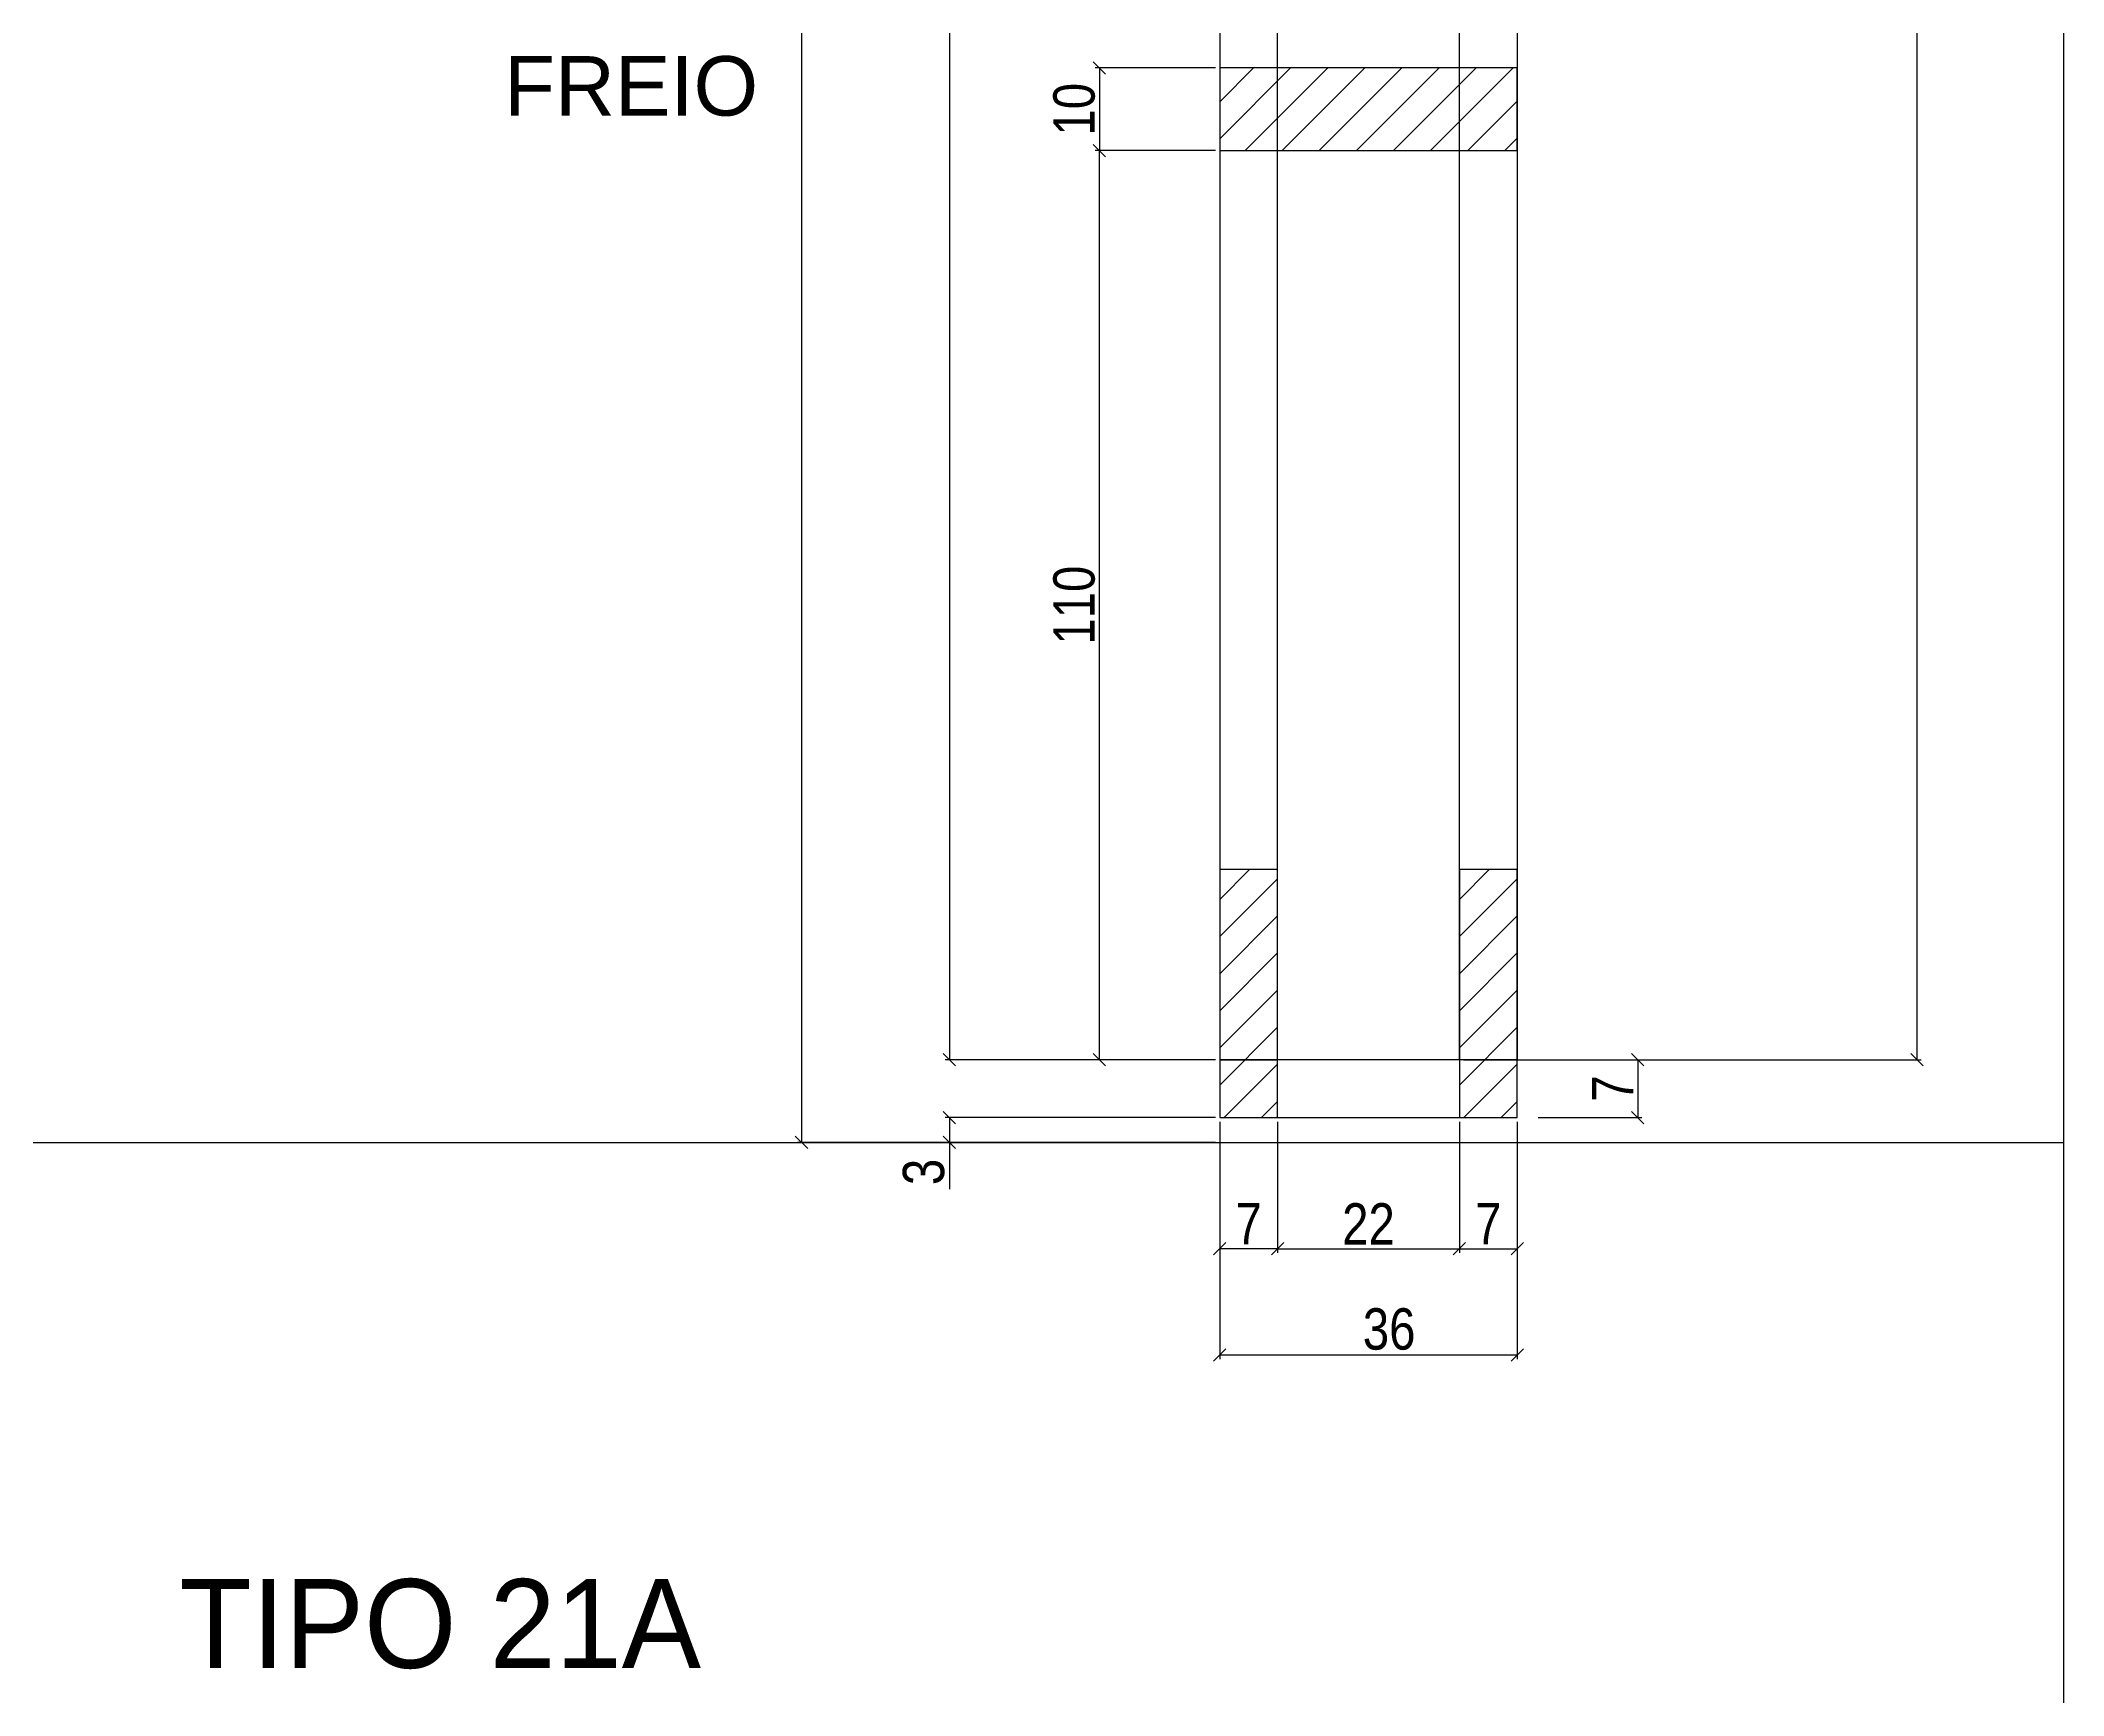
# Model space of a CAD drawing. Header units: millimetres. Extents: x -1501 to 2149, y 662 to 5627.
# Drawn here: x 545.9 to 1035.5, y 3058.2 to 3458.7 of the extents above; entities that cross this region are included whole.
import ezdxf

# ---------------------------------------------------------------- set-up
doc = ezdxf.new("R2010")
doc.units = ezdxf.units.MM
for name, color, linetype in [('1', 1, 'Continuous'), ('COTA', 241, 'Continuous'), ('Painéis', 200, 'Continuous'), ('SARR_7x7', 40, 'Continuous'), ('VIGAS', 3, 'Continuous')]:
    doc.layers.add(name, color=color, linetype=linetype)
doc.styles.add('COTA TECNICA 2X', font='techl___.ttf', dxfattribs={"height": 10})
doc.styles.add('R80-50', font='arial.ttf', dxfattribs={"height": 10})
doc.styles.add('ROMAS860', font='ROMAS860.SHX', dxfattribs={"height": 8.5})
doc.dimstyles.new('SECAO', dxfattribs={"dimscale": 0.333333, "dimtxt": 5, "dimasz": 9, "dimexe": 3, "dimexo": 3, "dimgap": 3, "dimtad": 1, "dimdec": 1, "dimlfac": 0.5, "dimzin": 12, "dimdsep": 46, "dimtxsty": 'COTA TECNICA 2X', "dimblk1": 'OBLIQUE', "dimblk2": 'OBLIQUE', "dimsah": 1, "dimcen": 0.9, "dimclrd": 4, "dimclre": 4, "dimclrt": 240, "dimadec": 1, "dimazin": 3, "dimtfac": 1, "dimtdec": 1, "dimtmove": 0, "dimatfit": 3, "dimfxl": 1, "dimtolj": 1, "dimtzin": 12, "dimarcsym": 0})

# ---------------------------------------------------------------- blocks, each defined once
blk = doc.blocks.new('_Oblique')
at = {"layer": '1', "color": 0, "lineweight": -2}
blk.add_line((-0.5, -0.5), (0.5, 0.5), dxfattribs=at)
blk = doc.blocks.new('*D452')
at = {"layer": 'COTA', "color": 4, "lineweight": -2, "transparency": 16777216}
for p, q in [((830.3, 3790.02), (764.9, 3790.02)), ((765.9, 3790.02), (765.9, 3212.07)), ((830.3, 3212.07), (764.9, 3212.07))]:
    blk.add_line(p, q, dxfattribs=at)
at = {"layer": 'Defpoints', "color": 0, "transparency": 16777216}
for p in [(831.3, 3790.02), (765.9, 3212.07), (831.3, 3212.07)]:
    blk.add_point(p, dxfattribs=at)
at = {"layer": 'COTA', "color": 4, "lineweight": -2, "transparency": 16777216, "xscale": 3, "yscale": 3, "zscale": 3}
for p, rotation in [((765.9, 3790.02), 90), ((765.9, 3212.07), 270)]:
    blk.add_blockref('_Oblique', p, dxfattribs=dict(at, rotation=rotation))
at = {"layer": 'COTA', "color": 240, "transparency": 16777216, "insert": (759.79, 3501.05), "char_height": 10, "attachment_point": 5, "rotation": 90, "style": 'COTA TECNICA 2X'}
blk.add_mtext('\\A1;289', dxfattribs=at)
blk = doc.blocks.new('*D453')
at = {"layer": 'COTA', "color": 4, "lineweight": -2, "transparency": 16777216}
for p, q in [((831.3, 3197.07), (831.3, 3139.62)), ((903.3, 3197.07), (903.3, 3139.62)), ((831.3, 3140.62), (903.3, 3140.62))]:
    blk.add_line(p, q, dxfattribs=at)
at = {"layer": 'Defpoints', "color": 0, "transparency": 16777216}
for p in [(831.3, 3198.07), (903.3, 3198.07), (903.3, 3140.62)]:
    blk.add_point(p, dxfattribs=at)
at = {"layer": 'COTA', "color": 4, "lineweight": -2, "transparency": 16777216, "xscale": 3, "yscale": 3, "zscale": 3, "rotation": 180}
blk.add_blockref('_Oblique', (831.3, 3140.62), dxfattribs=at)
at = {"layer": 'COTA', "color": 4, "lineweight": -2, "transparency": 16777216, "xscale": 3, "yscale": 3, "zscale": 3}
blk.add_blockref('_Oblique', (903.3, 3140.62), dxfattribs=at)
at = {"layer": 'COTA', "color": 240, "transparency": 16777216, "insert": (872.3, 3146.84), "char_height": 10, "attachment_point": 5, "style": 'COTA TECNICA 2X'}
blk.add_mtext('\\A1;36', dxfattribs=at)
blk = doc.blocks.new('*D454')
at = {"layer": 'COTA', "color": 4, "lineweight": -2, "transparency": 16777216}
for p, q in [((845.3, 3197.07), (845.3, 3165.33)), ((889.3, 3197.07), (889.3, 3165.33)), ((845.3, 3166.33), (889.3, 3166.33))]:
    blk.add_line(p, q, dxfattribs=at)
at = {"layer": 'Defpoints', "color": 0, "transparency": 16777216}
for p in [(845.3, 3198.07), (889.3, 3198.07), (889.3, 3166.33)]:
    blk.add_point(p, dxfattribs=at)
at = {"layer": 'COTA', "color": 4, "lineweight": -2, "transparency": 16777216, "xscale": 3, "yscale": 3, "zscale": 3, "rotation": 180}
blk.add_blockref('_Oblique', (845.3, 3166.33), dxfattribs=at)
at = {"layer": 'COTA', "color": 4, "lineweight": -2, "transparency": 16777216, "xscale": 3, "yscale": 3, "zscale": 3}
blk.add_blockref('_Oblique', (889.3, 3166.33), dxfattribs=at)
at = {"layer": 'COTA', "color": 240, "transparency": 16777216, "insert": (867.3, 3172.33), "char_height": 10, "attachment_point": 5, "style": 'COTA TECNICA 2X'}
blk.add_mtext('\\A1;22', dxfattribs=at)
blk = doc.blocks.new('*D455')
at = {"layer": 'COTA', "color": 4, "lineweight": -2, "transparency": 16777216}
blk.add_line((889.3, 3166.33), (903.3, 3166.33), dxfattribs=at)
at = {"layer": 'Defpoints', "color": 0, "transparency": 16777216}
for p in [(889.3, 3166.33), (903.3, 3166.33), (903.3, 3166.33)]:
    blk.add_point(p, dxfattribs=at)
at = {"layer": 'COTA', "color": 4, "lineweight": -2, "transparency": 16777216, "xscale": 3, "yscale": 3, "zscale": 3, "rotation": 180}
blk.add_blockref('_Oblique', (889.3, 3166.33), dxfattribs=at)
at = {"layer": 'COTA', "color": 4, "lineweight": -2, "transparency": 16777216, "xscale": 3, "yscale": 3, "zscale": 3}
blk.add_blockref('_Oblique', (903.3, 3166.33), dxfattribs=at)
at = {"layer": 'COTA', "color": 240, "transparency": 16777216, "insert": (896.3, 3172.41), "char_height": 10, "attachment_point": 5, "style": 'COTA TECNICA 2X'}
blk.add_mtext('\\A1;7', dxfattribs=at)
blk = doc.blocks.new('*D456')
at = {"layer": 'COTA', "color": 4, "lineweight": -2, "transparency": 16777216}
blk.add_line((845.3, 3166.33), (831.3, 3166.33), dxfattribs=at)
at = {"layer": 'Defpoints', "color": 0, "transparency": 16777216}
for p in [(831.3, 3166.33), (831.3, 3166.33), (845.3, 3166.33)]:
    blk.add_point(p, dxfattribs=at)
at = {"layer": 'COTA', "color": 4, "lineweight": -2, "transparency": 16777216, "xscale": 3, "yscale": 3, "zscale": 3, "rotation": 180}
blk.add_blockref('_Oblique', (831.3, 3166.33), dxfattribs=at)
at = {"layer": 'COTA', "color": 4, "lineweight": -2, "transparency": 16777216, "xscale": 3, "yscale": 3, "zscale": 3}
blk.add_blockref('_Oblique', (845.3, 3166.33), dxfattribs=at)
at = {"layer": 'COTA', "color": 240, "transparency": 16777216, "insert": (838.3, 3172.41), "char_height": 10, "attachment_point": 5, "style": 'COTA TECNICA 2X'}
blk.add_mtext('\\A1;7', dxfattribs=at)
blk = doc.blocks.new('*D457')
at = {"layer": 'COTA', "color": 4, "lineweight": -2, "transparency": 16777216}
for p, q in [((830.3, 3452.09), (801.2, 3452.09)), ((802.2, 3452.09), (802.2, 3432.09)), ((830.3, 3432.09), (801.2, 3432.09))]:
    blk.add_line(p, q, dxfattribs=at)
at = {"layer": 'Defpoints', "color": 0, "transparency": 16777216}
for p in [(831.3, 3452.09), (802.2, 3432.09), (831.3, 3432.09)]:
    blk.add_point(p, dxfattribs=at)
at = {"layer": 'COTA', "color": 4, "lineweight": -2, "transparency": 16777216, "xscale": 3, "yscale": 3, "zscale": 3}
for p, rotation in [((802.2, 3452.09), 90), ((802.2, 3432.09), 270)]:
    blk.add_blockref('_Oblique', p, dxfattribs=dict(at, rotation=rotation))
at = {"layer": 'COTA', "color": 240, "transparency": 16777216, "insert": (796.1, 3442.09), "char_height": 10, "attachment_point": 5, "rotation": 90, "style": 'COTA TECNICA 2X'}
blk.add_mtext('\\A1;10', dxfattribs=at)
blk = doc.blocks.new('*D460')
at = {"layer": 'COTA', "color": 4, "lineweight": -2, "transparency": 16777216}
for p, q in [((785.7, 3834.07), (729.1, 3834.07)), ((730.1, 3834.07), (730.1, 3192.07)), ((830.3, 3192.07), (729.1, 3192.07))]:
    blk.add_line(p, q, dxfattribs=at)
at = {"layer": 'Defpoints', "color": 0, "transparency": 16777216}
for p in [(786.7, 3834.07), (730.1, 3192.07), (831.3, 3192.07)]:
    blk.add_point(p, dxfattribs=at)
at = {"layer": 'COTA', "color": 4, "lineweight": -2, "transparency": 16777216, "xscale": 3, "yscale": 3, "zscale": 3}
for p, rotation in [((730.1, 3834.07), 90), ((730.1, 3192.07), 270)]:
    blk.add_blockref('_Oblique', p, dxfattribs=dict(at, rotation=rotation))
at = {"layer": 'COTA', "color": 240, "transparency": 16777216, "insert": (723.88, 3513.07), "char_height": 10, "attachment_point": 5, "rotation": 90, "style": 'COTA TECNICA 2X'}
blk.add_mtext('\\A1;321', dxfattribs=at)
blk = doc.blocks.new('*D461')
at = {"layer": 'COTA', "color": 4, "lineweight": -2, "transparency": 16777216}
for p, q in [((830.3, 3198.07), (764.9, 3198.07)), ((765.9, 3198.07), (765.9, 3192.07)), ((830.3, 3192.07), (764.9, 3192.07)), ((765.9, 3192.07), (765.9, 3180.74))]:
    blk.add_line(p, q, dxfattribs=at)
at = {"layer": 'Defpoints', "color": 0, "transparency": 16777216}
for p in [(831.3, 3198.07), (765.9, 3192.07), (831.3, 3192.07)]:
    blk.add_point(p, dxfattribs=at)
at = {"layer": 'COTA', "color": 4, "lineweight": -2, "transparency": 16777216, "xscale": 3, "yscale": 3, "zscale": 3}
for p, rotation in [((765.9, 3198.07), 90), ((765.9, 3192.07), 270)]:
    blk.add_blockref('_Oblique', p, dxfattribs=dict(at, rotation=rotation))
at = {"layer": 'COTA', "color": 240, "transparency": 16777216, "insert": (759.68, 3184.91), "char_height": 10, "attachment_point": 5, "rotation": 90, "style": 'COTA TECNICA 2X'}
blk.add_mtext('\\A1;3', dxfattribs=at)
blk = doc.blocks.new('*D464')
at = {"layer": 'COTA', "color": 4, "lineweight": -2, "transparency": 16777216}
for p, q in [((830.3, 3432.09), (801.2, 3432.09)), ((802.2, 3212.07), (802.2, 3432.09)), ((829.3, 3212.07), (801.2, 3212.07))]:
    blk.add_line(p, q, dxfattribs=at)
at = {"layer": 'Defpoints', "color": 0, "transparency": 16777216}
for p in [(802.2, 3432.09), (831.3, 3432.09), (830.3, 3212.07)]:
    blk.add_point(p, dxfattribs=at)
at = {"layer": 'COTA', "color": 4, "lineweight": -2, "transparency": 16777216, "xscale": 3, "yscale": 3, "zscale": 3}
for p, rotation in [((802.2, 3432.09), 90), ((802.2, 3212.07), 270)]:
    blk.add_blockref('_Oblique', p, dxfattribs=dict(at, rotation=rotation))
at = {"layer": 'COTA', "color": 240, "transparency": 16777216, "insert": (796.1, 3322.08), "char_height": 10, "attachment_point": 5, "rotation": 90, "style": 'COTA TECNICA 2X'}
blk.add_mtext('\\A1;110', dxfattribs=at)
blk = doc.blocks.new('*D465')
at = {"layer": 'COTA', "color": 4, "lineweight": -2, "transparency": 16777216}
for p, q in [((905.3, 3828.05), (1001.02, 3828.05)), ((1000.02, 3828.05), (1000.02, 3212.07)), ((905.3, 3212.07), (1001.02, 3212.07))]:
    blk.add_line(p, q, dxfattribs=at)
at = {"layer": 'Defpoints', "color": 0, "transparency": 16777216}
for p in [(904.3, 3828.05), (904.3, 3212.07), (1000.02, 3212.07)]:
    blk.add_point(p, dxfattribs=at)
at = {"layer": 'COTA', "color": 4, "lineweight": -2, "transparency": 16777216, "xscale": 3, "yscale": 3, "zscale": 3}
for p, rotation in [((1000.02, 3828.05), 90), ((1000.02, 3212.07), 270)]:
    blk.add_blockref('_Oblique', p, dxfattribs=dict(at, rotation=rotation))
at = {"layer": 'COTA', "color": 240, "transparency": 16777216, "insert": (993.78, 3520.06), "char_height": 10, "attachment_point": 5, "rotation": 90, "style": 'COTA TECNICA 2X'}
blk.add_mtext('\\A1;308', dxfattribs=at)
blk = doc.blocks.new('*D466')
at = {"layer": 'COTA', "color": 4, "lineweight": -2, "transparency": 16777216}
for p, q in [((890.3, 3212.07), (933.45, 3212.07)), ((932.45, 3212.07), (932.45, 3198.07)), ((908.36, 3198.07), (933.45, 3198.07))]:
    blk.add_line(p, q, dxfattribs=at)
at = {"layer": 'Defpoints', "color": 0, "transparency": 16777216}
for p in [(889.3, 3212.07), (907.36, 3198.07), (932.45, 3198.07)]:
    blk.add_point(p, dxfattribs=at)
at = {"layer": 'COTA', "color": 4, "lineweight": -2, "transparency": 16777216, "xscale": 3, "yscale": 3, "zscale": 3}
for p, rotation in [((932.45, 3212.07), 90), ((932.45, 3198.07), 270)]:
    blk.add_blockref('_Oblique', p, dxfattribs=dict(at, rotation=rotation))
at = {"layer": 'COTA', "color": 240, "transparency": 16777216, "insert": (926.38, 3205.07), "char_height": 10, "attachment_point": 5, "rotation": 90, "style": 'COTA TECNICA 2X'}
blk.add_mtext('\\A1;7', dxfattribs=at)

msp = doc.modelspace()

# ---------------------------------------------------------------- hatches: boundary and pattern name
at = {"layer": 'COTA'}
h = msp.add_hatch(dxfattribs=at)
h.set_pattern_fill('ANSI31', color=256, scale=2, style=0)
h.set_pattern_definition([(45, (-22750.549, -194669.207), (-4.49012806, 4.49012806), [])])
h.paths.add_polyline_path([(903.3, 3432.09), (903.3, 3452.09), (831.3, 3452.09), (831.3, 3432.09)])
h = msp.add_hatch(dxfattribs=at)
h.set_pattern_fill('ANSI31', color=256, scale=2, style=0)
h.set_pattern_definition([(45, (-19012.916, -2611.118), (-4.490128, 4.490128), [])])
h.paths.add_polyline_path([(831.3, 3198.07), (845.3, 3198.07), (845.3, 3258.07), (831.3, 3258.07)])
h = msp.add_hatch(dxfattribs=at)
h.set_pattern_fill('ANSI31', color=256, scale=2, style=0)
h.set_pattern_definition([(45, (-18954.916, -2611.118), (-4.490128, 4.490128), [])])
h.paths.add_polyline_path([(889.3, 3198.07), (903.3, 3198.07), (903.3, 3258.07), (889.3, 3258.07)])

# ---------------------------------------------------------------- linework, layer by layer
at = {"layer": 'COTA', "color": 1}
msp.add_line((36.51, 3192.07), (1035.5, 3192.07), dxfattribs=at)
at = {"layer": 'Painéis'}
msp.add_lwpolyline([(831.3, 3432.09), (903.3, 3432.09), (903.3, 3452.09), (831.3, 3452.09), (831.3, 3432.09)], dxfattribs=at)
for points in [[(831.3, 3198.07), (845.3, 3198.07), (845.3, 3258.07), (831.3, 3258.07)], [(889.3, 3198.07), (903.3, 3198.07), (903.3, 3258.07), (889.3, 3258.07)]]:
    msp.add_lwpolyline(points, close=True, dxfattribs=at)
at = {"layer": 'SARR_7x7', "linetype": 'Continuous'}
for points in [[(903.3, 3212.07), (889.3, 3212.07), (889.3, 3828.05), (903.3, 3828.05)], [(831.3, 3212.07), (845.3, 3212.07), (845.3, 3790.02), (831.3, 3790.02)]]:
    msp.add_lwpolyline(points, close=True, dxfattribs=at)
msp.add_lwpolyline([(853.3, 3198.07), (903.3, 3198.07), (903.3, 3212.07), (831.3, 3212.07), (831.3, 3198.07), (853.3, 3198.07)], dxfattribs=at)
at = {"layer": 'VIGAS'}
msp.add_lwpolyline([(1035.5, 3051.82), (536.01, 3051.82), (536.01, 3902.25), (1035.5, 3902.25)], close=True, dxfattribs=at)

# ---------------------------------------------------------------- texts
at = {"layer": 'COTA', "color": 7, "style": 'ROMAS860'}
msp.add_text('TIPO 21A', height=21.505, dxfattribs=at).set_placement((579.51, 3064.87))
at = {"layer": 'VIGAS', "color": 7, "insert": (658.15, 3454.94), "char_height": 14.4, "attachment_point": 1, "style": 'R80-50'}
msp.add_mtext_dynamic_manual_height_columns('FREIO', width=162.221, gutter_width=50, heights=[0], dxfattribs=at)

# ---------------------------------------------------------------- dimensions: what is measured, and where the dimension line sits
at = {"layer": 'COTA', "color": 3}
for base, p1, p2, picture, middle in [((730.1, 3192.07), (786.7, 3834.07), (831.3, 3192.07), '*D460', (723.88, 3513.07)), ((1000.02, 3212.07), (904.3, 3828.05), (904.3, 3212.07), '*D465', (993.78, 3520.06)), ((765.9, 3212.07), (831.3, 3790.02), (831.3, 3212.07), '*D452', (759.79, 3501.05)), ((802.2, 3432.09), (831.3, 3452.09), (831.3, 3432.09), '*D457', (796.1, 3442.09)), ((802.2, 3432.09), (830.3, 3212.07), (831.3, 3432.09), '*D464', (796.1, 3322.08)), ((932.45, 3198.07), (889.3, 3212.07), (907.36, 3198.07), '*D466', (926.38, 3205.07))]:
    dim = msp.add_linear_dim(base=base, p1=p1, p2=p2, angle=90, dimstyle='SECAO', dxfattribs=at)
    dim.commit()
    dim.dimension.update_dxf_attribs({"geometry": picture, "text_midpoint": middle})
dim = msp.add_linear_dim(base=(765.9, 3192.07), p1=(831.3, 3198.07), p2=(831.3, 3192.07), angle=90, dimstyle='SECAO', dxfattribs=at)
dim.commit()
dim.dimension.update_dxf_attribs({"geometry": '*D461', "text_midpoint": (765.9, 3184.91), "dimtype": 160})
for base, p1, p2, picture, middle in [((903.3, 3140.62), (831.3, 3198.07), (903.3, 3198.07), '*D453', (872.3, 3140.62)), ((889.3, 3166.33), (845.3, 3198.07), (889.3, 3198.07), '*D454', (867.3, 3166.33)), ((903.3, 3166.33), (889.3, 3166.33), (903.3, 3166.33), '*D455', (896.3, 3166.33))]:
    dim = msp.add_linear_dim(base=base, p1=p1, p2=p2, dimstyle='SECAO', dxfattribs=at)
    dim.commit()
    dim.dimension.update_dxf_attribs({"geometry": picture, "text_midpoint": middle, "dimtype": 160})
dim = msp.add_linear_dim(base=(831.3, 3166.33), p1=(845.3, 3166.33), p2=(831.3, 3166.33), dimstyle='SECAO', dxfattribs=at)
dim.commit()
dim.dimension.update_dxf_attribs({"geometry": '*D456', "text_midpoint": (838.3, 3172.41)})

doc.saveas('drawing.dxf')
